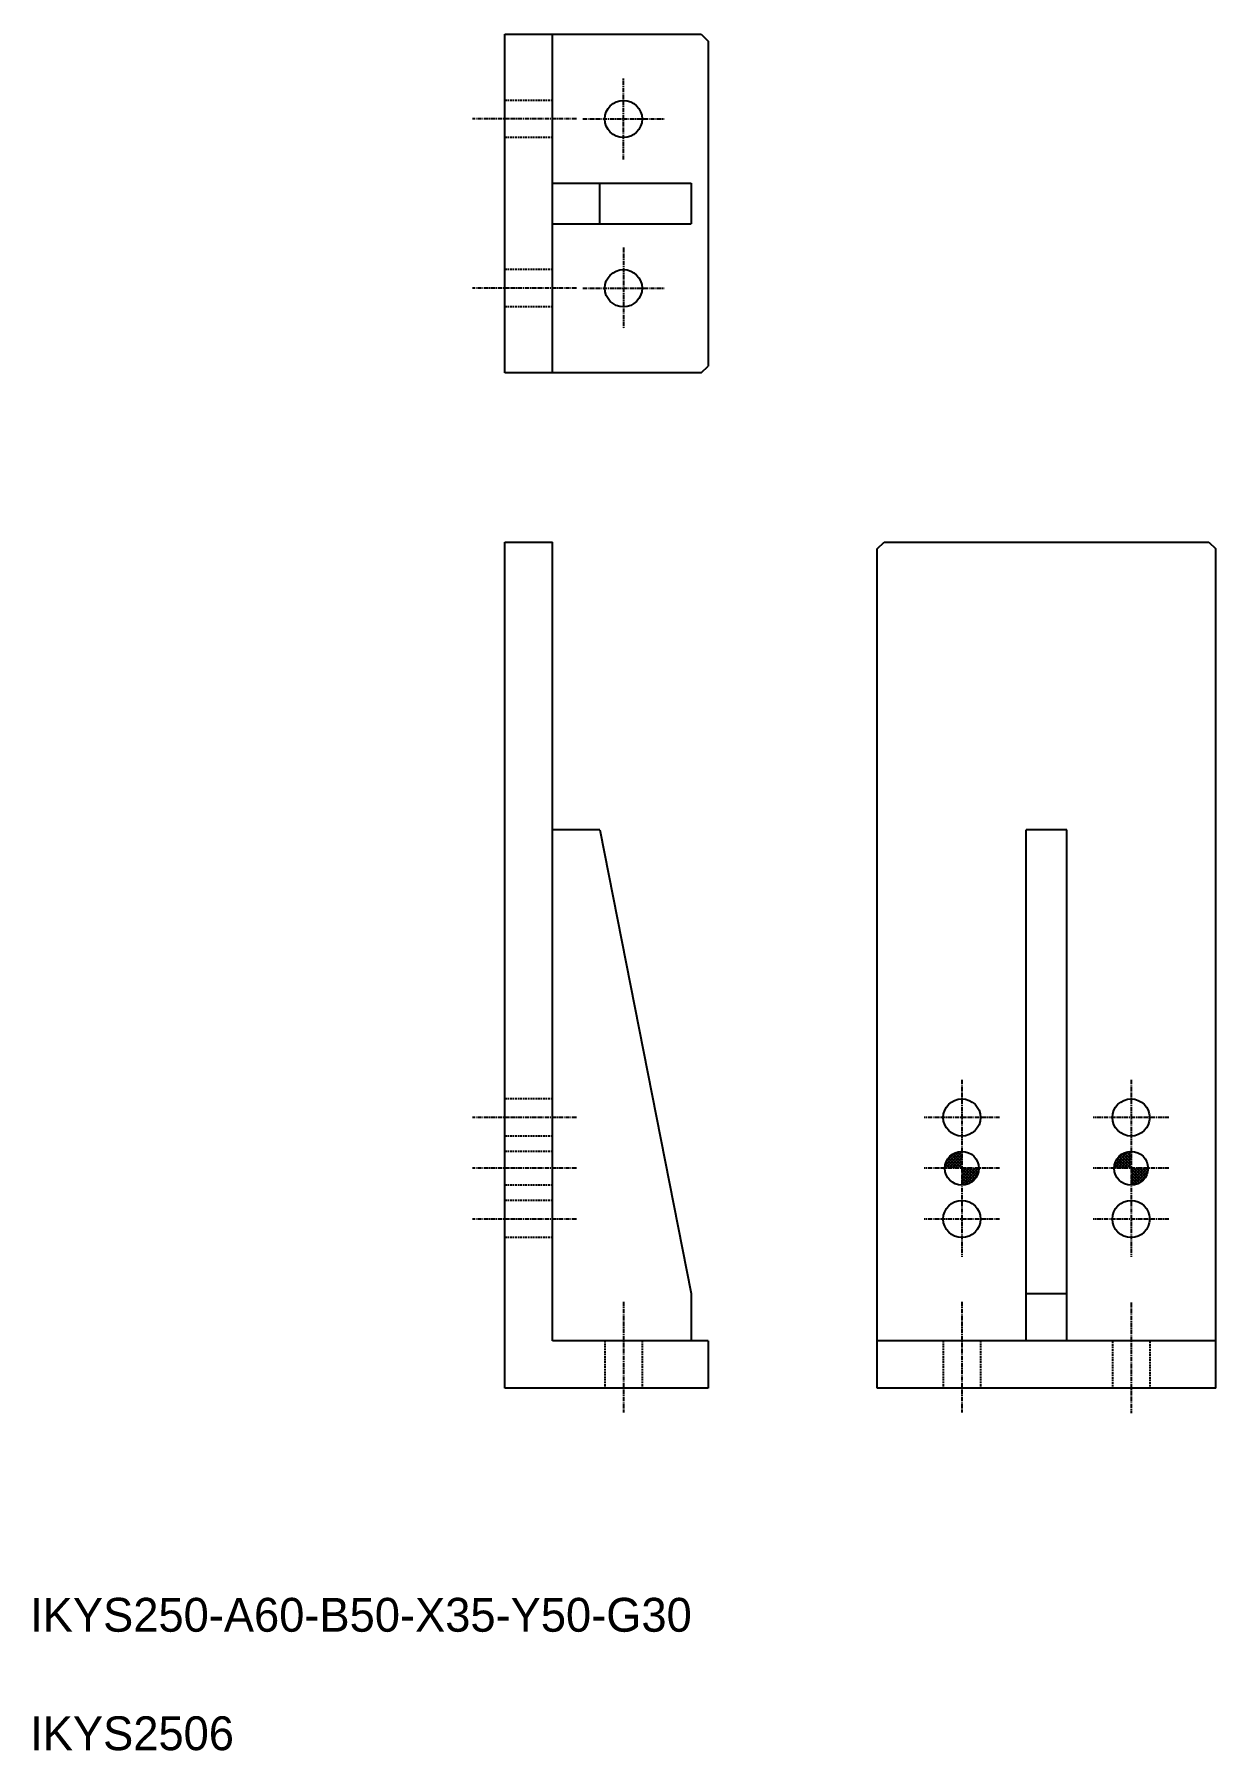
# Model space of a CAD drawing. Extents: x 51 to 400, y 50 to 557.
import ezdxf

# ---------------------------------------------------------------- set-up
doc = ezdxf.new("R2010")
doc.units = 0
doc.linetypes.add('CENTER', pattern=[2, 1.25, -0.25, 0.25, -0.25])
doc.linetypes.add('DASHED', pattern=[0.75, 0.5, -0.25])
doc.layers.get('0').update_dxf_attribs({"linetype": 'CONTINUOUS'})
doc.layers.add('CENTER', color=1, linetype='CENTER')

# ---------------------------------------------------------------- blocks, each defined once
blk = doc.blocks.new('*X3')
at = {"color": 0, "linetype": 'CONTINUOUS'}
for p, q in [((-4.48, 0), (-4.98, 0.49)), ((-4.93, 0.83), (-0.83, 4.93)), ((-4.87, 0), (0, 4.87)), ((-3.6, 0), (-4.84, 1.24)), ((-2.72, 0), (-4.62, 1.91)), ((-4.53, 2.11), (-2.11, 4.53)), ((-1.83, 0), (-4.33, 2.5)), ((-3.99, 0), (0, 3.99)), ((-0.95, 0), (-3.98, 3.03)), ((-0.07, 0), (-3.57, 3.5)), ((-3.11, 0), (0, 3.11)), ((0, 0.82), (-3.1, 3.92)), ((0, 1.7), (-2.58, 4.28)), ((-2.22, 0), (0, 2.22)), ((0, 2.59), (-2, 4.58)), ((0, 3.47), (-1.35, 4.82)), ((-1.34, 0), (0, 1.34)), ((0, 4.35), (-0.61, 4.96)), ((-0.45, 0), (0, 0.45)), ((0, -4.85), (4.85, 0)), ((0, -3.97), (3.97, 0)), ((0, -3.08), (3.08, 0)), ((0, -2.2), (2.2, 0)), ((0, -1.31), (1.31, 0)), ((0, -0.43), (0.43, 0)), ((3.92, -3.1), (0.82, 0)), ((4.28, -2.58), (1.7, 0)), ((4.58, -2), (2.59, 0)), ((4.82, -1.35), (3.47, 0)), ((4.96, -0.61), (4.35, 0)), ((3.5, -3.57), (0, -0.07)), ((3.03, -3.98), (0, -0.95)), ((2.5, -4.33), (0, -1.83)), ((1.91, -4.62), (0, -2.72)), ((1.24, -4.84), (0, -3.6)), ((0.49, -4.98), (0, -4.48)), ((0.8, -4.94), (4.94, -0.8)), ((2.06, -4.56), (4.56, -2.06))]:
    blk.add_line(p, q, dxfattribs=at)
blk = doc.blocks.new('KNOCK')
at = {"color": 7, "linetype": 'CONTINUOUS'}
blk.add_blockref('*X3', (0, 0), dxfattribs=at)

msp = doc.modelspace()

# ---------------------------------------------------------------- linework, layer by layer
at = {"color": 7, "linetype": 'CONTINUOUS'}
for p, q in [((190.31, 456.92), (190.31, 556.92)), ((190.31, 556.92), (248.31, 556.92)), ((204.31, 456.92), (204.31, 556.92)), ((248.31, 556.92), (250.31, 554.92)), ((250.31, 554.92), (250.31, 458.92)), ((204.31, 512.92), (245.31, 512.92)), ((218.31, 500.92), (218.31, 512.92)), ((245.31, 512.92), (245.31, 500.92)), ((190.31, 506.92), (190.31, 506.92)), ((204.31, 500.92), (245.31, 500.92)), ((190.31, 481.92), (190.31, 481.92)), ((248.31, 456.92), (190.31, 456.92)), ((248.31, 456.92), (250.31, 458.92)), ((190.31, 156.92), (190.31, 406.92)), ((190.31, 406.92), (204.31, 406.92)), ((204.31, 170.92), (204.31, 406.92)), ((300.31, 404.92), (302.31, 406.92)), ((302.31, 406.92), (398.31, 406.92)), ((398.31, 406.92), (400.31, 404.92)), ((300.31, 156.92), (300.31, 404.92)), ((400.31, 156.92), (400.31, 404.92)), ((218.31, 321.92), (204.31, 321.92)), ((218.31, 321.92), (245.31, 184.92)), ((344.31, 170.92), (344.31, 321.92)), ((356.31, 321.92), (344.31, 321.92)), ((356.31, 170.92), (356.31, 321.92)), ((245.31, 184.92), (245.31, 170.92)), ((344.31, 184.92), (356.31, 184.92)), ((250.31, 170.92), (204.31, 170.92)), ((250.31, 170.92), (250.31, 156.92)), ((400.31, 170.92), (300.31, 170.92)), ((250.31, 156.92), (190.31, 156.92)), ((400.31, 156.92), (300.31, 156.92))]:
    msp.add_line(p, q, dxfattribs=at)
at = {"color": 3, "linetype": 'DASHED'}
for p, q in [((204.31, 537.42), (190.31, 537.42)), ((204.31, 526.42), (190.31, 526.42)), ((204.31, 487.42), (190.31, 487.42)), ((204.31, 476.42), (190.31, 476.42)), ((204.31, 242.42), (190.31, 242.42)), ((204.31, 231.42), (190.31, 231.42)), ((204.31, 226.92), (190.31, 226.92)), ((204.31, 216.92), (190.31, 216.92)), ((204.31, 212.42), (190.31, 212.42)), ((204.31, 201.42), (190.31, 201.42)), ((219.81, 170.92), (219.81, 156.92)), ((230.81, 170.92), (230.81, 156.92)), ((319.81, 170.92), (319.81, 156.92)), ((330.81, 170.92), (330.81, 156.92)), ((369.81, 170.73), (369.81, 156.73)), ((380.81, 170.73), (380.81, 156.73))]:
    msp.add_line(p, q, dxfattribs=at)
at = {"color": 7, "linetype": 'CONTINUOUS'}
for centre, radius in [((225.31, 531.92), 5.5), ((225.31, 481.92), 5.5), ((325.31, 236.92), 5.5), ((375.31, 236.92), 5.5), ((325.31, 221.92), 5), ((375.31, 221.92), 5), ((325.31, 206.92), 5.5), ((375.31, 206.92), 5.5)]:
    msp.add_circle(centre, radius, dxfattribs=at)
at = {"layer": 'CENTER', "color": 1, "linetype": 'CENTER'}
for p, q in [((225.31, 519.9), (225.31, 543.95)), ((211.4, 531.92), (180.67, 531.92)), ((213.28, 531.92), (237.33, 531.92)), ((225.31, 493.95), (225.31, 469.9)), ((211.4, 481.92), (180.67, 481.92)), ((213.28, 481.92), (237.33, 481.92)), ((325.31, 248.08), (325.31, 195.76)), ((375.31, 248.08), (375.31, 195.76)), ((211.4, 236.92), (180.67, 236.92)), ((336.46, 236.92), (314.15, 236.92)), ((386.46, 236.92), (364.15, 236.92)), ((211.4, 221.92), (180.67, 221.92)), ((336.46, 221.92), (314.15, 221.92)), ((386.46, 221.92), (364.15, 221.92)), ((211.4, 206.92), (180.67, 206.92)), ((336.46, 206.92), (314.15, 206.92)), ((386.46, 206.92), (364.15, 206.92)), ((225.31, 182.44), (225.31, 149.75)), ((325.31, 182.44), (325.31, 149.75)), ((375.31, 182.25), (375.31, 149.56))]:
    msp.add_line(p, q, dxfattribs=at)

# ---------------------------------------------------------------- block references
at = {"color": 7, "linetype": 'CONTINUOUS'}
for p in [(325.31, 221.92), (375.31, 221.92)]:
    msp.add_blockref('KNOCK', p, dxfattribs=at)

# ---------------------------------------------------------------- texts
for s, p in [('IKYS250-A60-B50-X35-Y50-G30', (50, 85)), ('IKYS2506', (50, 50))]:
    msp.add_text(s, height=10, dxfattribs=at).set_placement(p)

doc.saveas('drawing.dxf')
